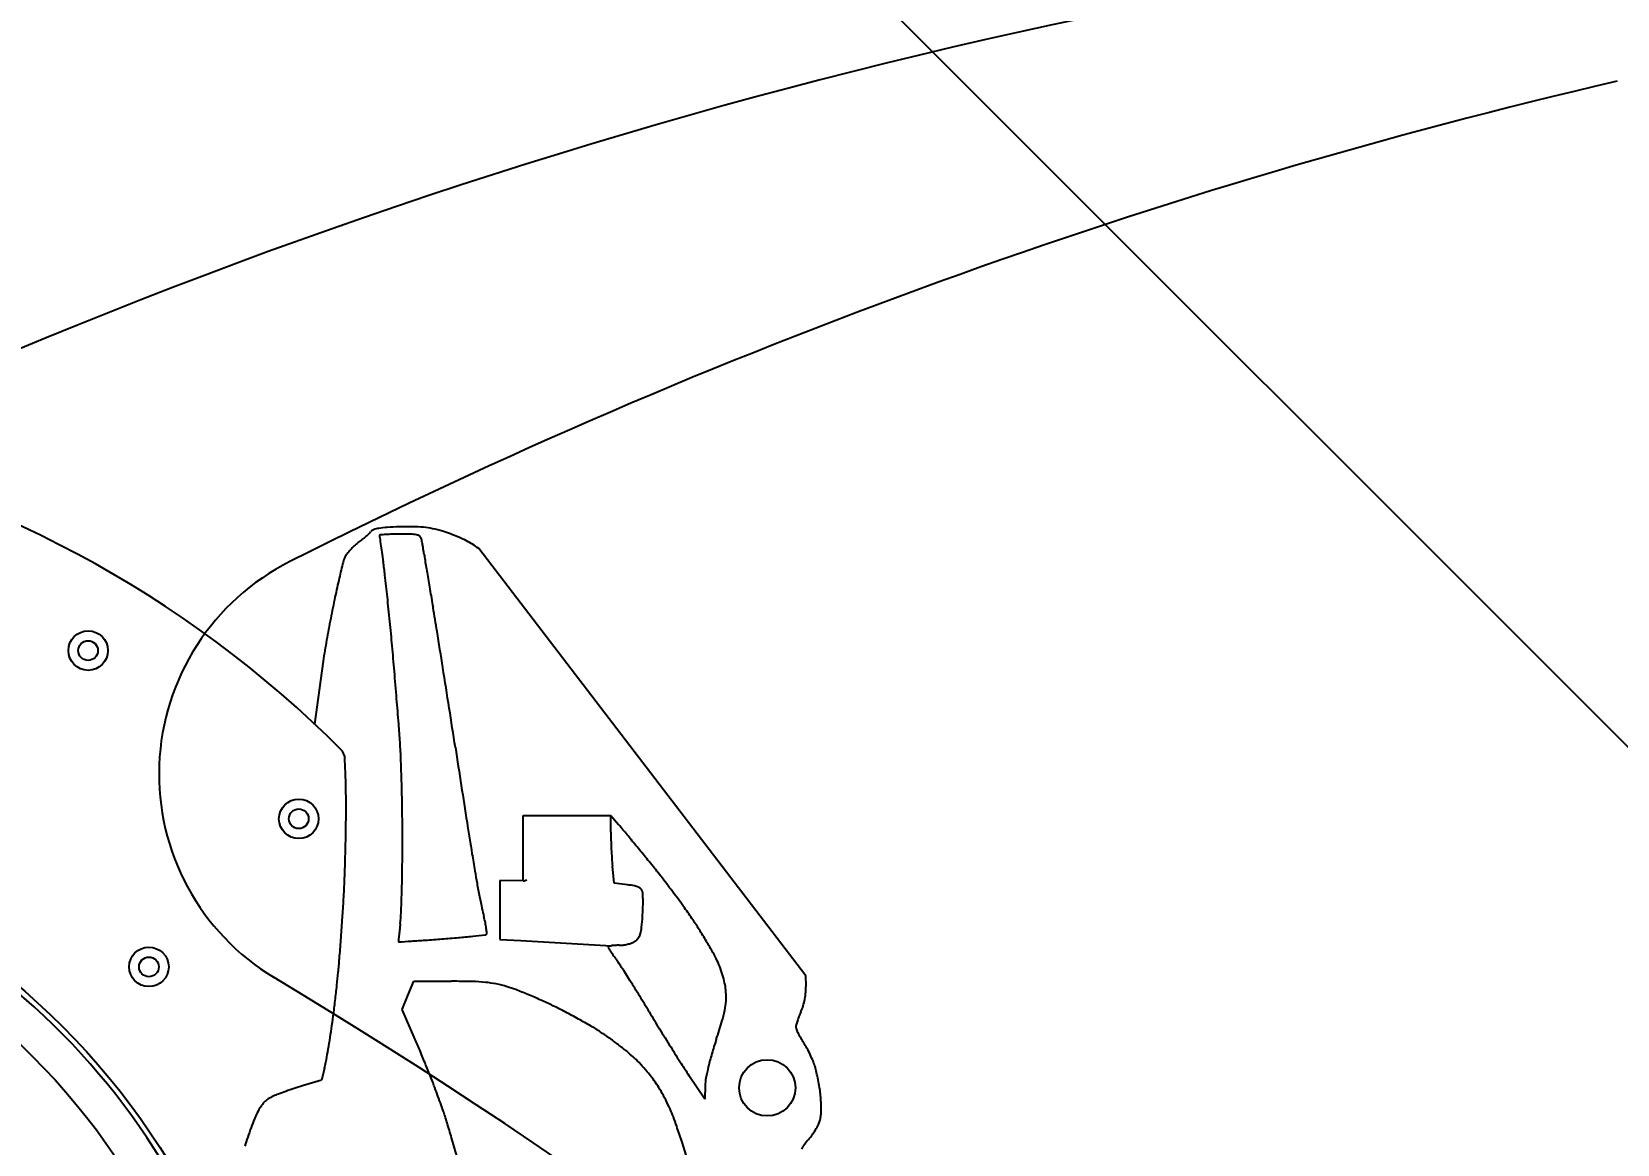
# Model space of a CAD drawing. Header units: metres. Extents: x 26.3 to 44.2, y 14.4 to 19.6.
# Drawn here: x 28.9155 to 29.0367, y 18.7671 to 18.8522 of the extents above; entities that cross this region are included whole.
import ezdxf

# ---------------------------------------------------------------- set-up
doc = ezdxf.new("R2010")
doc.units = ezdxf.units.M
doc.header["$MEASUREMENT"] = 0
for name, color, linetype in [('Brakes', 11, 'Continuous'), ('Rims', 10, 'Continuous'), ('Spokes', 50, 'Continuous'), ('Tyres', 190, 'Continuous')]:
    doc.layers.add(name, color=color, linetype=linetype)
doc.layers.add('Dimensions', color=7, linetype='Continuous', plot=False)
doc.styles.get("Standard").update_dxf_attribs({"font": 'arial.ttf'})
doc.dimstyles.new('Annotative', dxfattribs={"dimscale": 0, "dimtxt": 0.18, "dimasz": 0.18, "dimexe": 0.18, "dimexo": 0.0625, "dimgap": 0.09, "dimtad": 0, "dimtih": 1, "dimtoh": 1, "dimdec": 4, "dimzin": 0, "dimdsep": 46, "dimtxsty": 'Standard', "dimcen": 0.09, "dimadec": 0, "dimazin": 0, "dimtfac": 1, "dimtdec": 4, "dimtofl": 0, "dimtmove": 0, "dimatfit": 3, "dimfxl": 1, "dimtolj": 1, "dimtzin": 0, "dimarcsym": 0})

# ---------------------------------------------------------------- blocks, each defined once
blk = doc.blocks.new('*D83')
at = {"layer": 'Defpoints', "color": 0, "transparency": 16777216}
for p in [(28.67574575120831, 19.44829767138783), (28.87900149537925, 18.48732803355922), (29.42195853375229, 18.48732803355922)]:
    blk.add_point(p, dxfattribs=at)
at = {"layer": 'Dimensions', "color": 0, "lineweight": -2, "transparency": 16777216}
for p, q in [((28.69137075120831, 19.44829767138783), (29.46695853375229, 19.44829767138783)), ((29.42195853375229, 19.40329767138783), (29.42195853375229, 19.013288636921)), ((29.42195853375229, 18.53232803355922), (29.42195853375229, 18.92233706802605)), ((28.89462649537925, 18.48732803355922), (29.46695853375229, 18.48732803355922))]:
    blk.add_line(p, q, dxfattribs=at)
at = {"layer": 'Dimensions', "color": 0, "transparency": 16777216}
for points in [[(29.41445853375229, 19.40329767138783), (29.42945853375229, 19.40329767138783), (29.42195853375229, 19.44829767138783)], [(29.41445853375229, 18.53232803355922), (29.42945853375229, 18.53232803355922), (29.42195853375229, 18.48732803355922)]]:
    blk.add_solid(points, dxfattribs=at)
at = {"layer": 'Dimensions', "color": 0, "transparency": 16777216, "insert": (29.42195853375229, 18.96781285247351), "char_height": 0.045, "attachment_point": 5}
blk.add_mtext('\\A1;0.9610', dxfattribs=at)
blk = doc.blocks.new('*D85')
at = {"layer": 'Defpoints', "color": 0, "transparency": 16777216}
for p in [(28.93483027428989, 18.95086110084908), (28.82317271646858, 18.52359446646936)]:
    blk.add_point(p, dxfattribs=at)
at = {"layer": 'Dimensions', "color": 0, "lineweight": -2, "transparency": 16777216}
for p, q in [((28.96812045803925, 19.078248669107), (28.94620802464178, 18.99439897857561)), ((29.01312045803926, 19.078248669107), (28.96812045803925, 19.078248669107)), ((28.87900149537923, 18.71472778365922), (28.87900149537924, 18.75972778365922)), ((28.85650149537923, 18.73722778365922), (28.90150149537924, 18.73722778365922))]:
    blk.add_line(p, q, dxfattribs=at)
at = {"layer": 'Dimensions', "color": 0, "transparency": 16777216}
blk.add_solid([(28.93895171168736, 18.99629527030093), (28.9534643375962, 18.99250268685029), (28.93483027428989, 18.95086110084908)], dxfattribs=at)
at = {"layer": 'Dimensions', "color": 0, "transparency": 16777216, "insert": (29.15349221793012, 19.078248669107), "char_height": 0.045, "attachment_point": 5}
blk.add_mtext('\\A1;∅0.4416', dxfattribs=at)
blk = doc.blocks.new('*D59')
at = {"layer": 'Defpoints', "color": 0, "transparency": 16777216}
for p in [(28.72384681228646, 19.11114646949823), (28.37098025623385, 18.75827991344561), (29.33210497554318, 17.79715519413628)]:
    blk.add_point(p, dxfattribs=at)
at = {"layer": 'Dimensions', "color": 0, "lineweight": -2, "transparency": 16777216}
for p, q in [((28.73489535574249, 19.10009792604219), (29.71679133674919, 18.11820194503551)), ((28.38202879968988, 18.74723136998957), (29.36392478069657, 17.76533538898289)), ((29.6531517264424, 18.1182019450355), (29.55401403801696, 18.01906425661007)), ((29.36392478069657, 17.82897499928968), (29.46306246912201, 17.92811268771511))]:
    blk.add_line(p, q, dxfattribs=at)
at = {"layer": 'Dimensions', "color": 0, "transparency": 16777216}
for points in [[(29.64784842558349, 18.1235052458944), (29.65845502730129, 18.11289864417661), (29.68497153159579, 18.1500217501889)], [(29.35862147983767, 17.83427830014858), (29.36922808155547, 17.82367169843078), (29.33210497554318, 17.79715519413628)]]:
    blk.add_solid(points, dxfattribs=at)
at = {"layer": 'Dimensions', "color": 0, "transparency": 16777216, "insert": (29.50853825356949, 17.9735884721626), "char_height": 0.045, "attachment_point": 5}
blk.add_mtext('\\A1;0.4990', dxfattribs=at)

msp = doc.modelspace()

# ---------------------------------------------------------------- linework, layer by layer
at = {"layer": 'Brakes', "linetype": 'ByBlock'}
for p, q in [((28.97467794378069, 18.77995522683339), (28.94966738054169, 18.81263203155338)), ((28.93777087940169, 18.80402887538938), (28.93711964447172, 18.79920839995388)), ((28.93942144756069, 18.79673468791138), (28.93925101501726, 18.79713864605986)), ((28.95308178866269, 18.78721048315438), (28.95308178866269, 18.79221917058832)), ((28.95308178866269, 18.79221917058832), (28.95654810532006, 18.79221917058832)), ((28.95654810532006, 18.79221917058832), (28.95978096059769, 18.79220920979738)), ((28.95308178866269, 18.78721048315438), (28.9512802496927, 18.78725477118518)), ((28.9512802496927, 18.78725477118518), (28.95128037185269, 18.78585129817738)), ((28.95128037185269, 18.78585129817738), (28.95128037185269, 18.78273331940846)), ((28.95128037185269, 18.78273331940846), (28.95289196936369, 18.78264449888938)), ((28.95289196936369, 18.78264449888938), (28.95981921111569, 18.78225037870939))]:
    msp.add_line(p, q, dxfattribs=at)
at = {"layer": 'Brakes'}
for p, q in [((28.95977706957269, 18.79093179209738), (28.95978096059769, 18.79220920979738)), ((28.95978096059769, 18.79220920979738), (28.96036676544569, 18.79152136949738)), ((28.96002014132369, 18.78703991455638), (28.95989665993569, 18.78834714331538)), ((28.96105454534769, 18.78691067445138), (28.96002014132369, 18.78703991455638)), ((28.94426111374769, 18.77844973234738), (28.94471022630669, 18.77953329569738)), ((28.94471022630669, 18.77953329569738), (28.94760124858969, 18.77953329569738)), ((28.94381200351169, 18.77736616899738), (28.94426111374769, 18.77844973234738)), ((28.94473773062669, 18.77525618809739), (28.94381200351169, 18.77736616899738)), ((28.93766123380169, 18.77198247014839), (28.93618729030169, 18.77153051888338)), ((28.93788166791769, 18.77286763536038), (28.93766123380169, 18.77198247014839)), ((28.96696161841969, 18.77051780935638), (28.96574586243169, 18.77233584490838)), ((28.96698587053969, 18.77155363273339), (28.96696161841969, 18.77051780935638))]:
    msp.add_line(p, q, dxfattribs=at)
at = {"layer": 'Brakes', "linetype": 'ByBlock'}
for centre, radius in [((28.9198034586937, 18.80482480281768), 0.001512029355742486), ((28.9198034586937, 18.80482480281768), 0.0007518716406317413), ((28.93590856145834, 18.79196116506117), 0.001512029355742495), ((28.93590856145834, 18.79196116506117), 0.0007518716406317458), ((28.87900149537923, 18.73722778365921), 0.0549412533544073), ((28.87900149537923, 18.73722778365921), 0.05170301099999999), ((28.92445421834347, 18.78063581230455), 0.001512029355742496), ((28.92445421834347, 18.78063581230455), 0.0007518716406317464), ((28.97173117364784, 18.77138680439466), 0.002149953502466872)]:
    msp.add_circle(centre, radius, dxfattribs=at)
for centre, radius, start, end in [((28.87900149537923, 18.73722778365921), 0.0849665584227265, 44.83851932975984, 315.4796601216781), ((28.95301790785018, 18.78782213968917), 0.0006149833125809812, 275.9623001316637, 301.4255907134167)]:
    msp.add_arc(centre, radius, start, end, dxfattribs=at)
at = {"layer": 'Brakes'}
for centre, radius, start, end in [((28.93454869339486, 18.82099633443993), 0.009880848701112804, 306.7563069924148, 308.9527307481333), ((28.93462387444152, 18.82090329253756), 0.009761228533126668, 308.9528941171583, 311.1694841179396), ((28.9353632079856, 18.82005783979254), 0.00863810590696206, 311.1695308992994, 313.3510591112228), ((28.94038747910414, 18.81473572808772), 0.001319077742567214, 313.3509107562199, 322.0929837098515), ((28.94176756064856, 18.8136610932541), 0.0004300549267502068, 107.9413141786452, 142.0930659955402), ((28.94250187463271, 18.81139318161364), 0.002813883829220288, 99.41124019574406, 107.9411619346019), ((28.94305795538645, 18.80803834082372), 0.006214498851574423, 93.67061698117668, 99.41136985958363), ((28.94212330510829, 18.81362922843377), 4.024080659971402e-05, 94.52204971103005, 180.0004946176068), ((28.94263430297078, 18.81362923266641), 0.0005512386691140749, 180.0004760485784, 187.9121706932476), ((29.37586417341405, 18.8738339044386), 0.4379443377772934, 187.9115562930503, 187.9851240715208), ((28.94427659725271, 18.78640067393577), 0.02735380606472277, 93.63197811667034, 94.52166251181949), ((28.94335482959648, 18.80092213408707), 0.01280312015178316, 91.36374785212384, 93.63189911779851), ((28.94469034431335, 18.78259326588577), 0.03171188170171808, 91.95504350305102, 93.67067627709238), ((28.94365153345586, 18.78845693636967), 0.02527184852771898, 90.0000168455977, 91.36364030615658), ((28.94445940886974, 18.78935930717328), 0.02494190046963852, 89.56159873884965, 91.95510020089353), ((28.94365152334354, 18.77081186024283), 0.04291692465455346, 88.71612602205978, 89.99999641924583), ((28.94457624014521, 18.81207211093525), 0.001646312975510767, 75.08287067553219, 88.71645389442334), ((28.94458603975199, 18.80591081279628), 0.008389910445242555, 84.1679718895995, 89.56148819945592), ((28.9449041069432, 18.81330286433715), 0.0003726369674985142, 37.87722158274013, 75.08206940256532), ((28.94472836939734, 18.81316615969526), 0.0005952843212007669, 11.67307476704103, 37.87789523508393), ((28.93690553464885, 18.81154997520625), 0.008583325120090456, 10.23717499797522, 11.67298844745535), ((28.94477068625755, 18.80771840757648), 0.006572909283696042, 77.92946105339155, 84.1681175913664), ((28.94402807270224, 18.80424576462303), 0.01012406740106747, 73.41576462936898, 77.92940084481654), ((28.94438309273812, 18.80543784019577), 0.008880249328764163, 69.4158041553196, 73.41578927935166), ((28.9426302598879, 18.80077062279837), 0.01386576246538663, 66.55112462933776, 69.41576441132368), ((28.9429402600019, 18.80148517895829), 0.01308685902262398, 63.65327078514467, 66.55136601351849), ((28.94657445565447, 18.80882335566157), 0.004898073070503725, 57.61791041460567, 63.65319825017961), ((28.94083400071198, 18.811260207118), 0.001568616637399903, 141.8151318723139, 152.6554233366232), ((28.94338463115472, 18.80925416523939), 0.004813600408414931, 137.1158512812971, 141.8152799145993), ((28.9437298166344, 18.8089335511375), 0.005284712303175731, 132.5151834382619, 137.1156457171706), ((28.94280518303842, 18.80994211724508), 0.003916445925936538, 126.7565256017763, 132.5156015912214), ((29.08978839812408, 18.83370413430984), 0.1490676380276449, 187.9850551169753, 188.2337187024999), ((29.2066163940584, 18.85060980685069), 0.267112470180654, 188.2337853479683, 188.3944426874704), ((28.92199508220162, 18.80885722196051), 0.02373497559859578, 9.564865840151743, 10.23705799801009), ((28.92061721004103, 18.80862516648762), 0.02513225202758713, 8.898809391707909, 9.564584476787322), ((28.92961685530287, 18.81003421198555), 0.01602296972617734, 7.966285637918198, 8.899055777838653), ((28.96113078555035, 18.81444437384537), 0.0157980504849737, 187.9665591184676, 189.3872470694648), ((28.94571324097032, 18.80746535410844), 0.006506133688290223, 52.5726011368995, 57.61793982169705), ((29.026997462246, 18.78998656942926), 0.0903245820643023, 166.1591988325816, 166.9553777817231), ((28.94099945433208, 18.81117466073078), 0.001754877434778797, 152.6558199600984, 166.1594545430108), ((28.91013911767894, 18.80685921024926), 0.03257551775407052, 6.571371814246122, 8.39448506215363), ((29.54177673230364, 18.91043298950196), 0.604324625769643, 189.3868804099654, 189.4895544399669), ((29.45285051847475, 18.89556785976193), 0.5141645260156774, 189.4894829243919, 189.6334099034922), ((29.00907074599998, 18.79413989203351), 0.07192302658630745, 166.95530471469, 168.1488796023168), ((28.74426523565464, 18.78775053095465), 0.1995464324732827, 6.094098430693797, 6.571486175157597), ((29.04546226471546, 18.78650339467939), 0.109107145861317, 168.1488691292696, 169.0222817638077), ((28.72010688771815, 18.78517120802682), 0.2238420839727554, 5.609391383438008, 6.094112955477603), ((29.68178390579118, 18.93442521001833), 0.7463721690772727, 189.6333220861616, 189.7421840590972), ((29.0540844888347, 18.78483117277529), 0.1178900311949859, 169.022419726042, 169.8477045668926), ((28.74315665079755, 18.77327125497771), 0.2059889604540399, 9.224491483773315, 9.742215266768325), ((28.72691856752915, 18.78584047726495), 0.2169976042192299, 5.113144768917881, 5.609325444301163), ((27.95188121008372, 18.64476623496965), 1.007631251781048, 9.064936879497584, 9.224448304001378), ((29.03066958841801, 18.78902424972383), 0.09410265101612617, 169.8478213284592, 170.8250522212886), ((28.50831541880872, 18.76627925766444), 0.4364742042074422, 4.857717618907119, 5.113256689620899), ((27.83545849558797, 18.62619125244755), 1.125526452812459, 8.905203941036577, 9.064944548469922), ((28.35752324900059, 18.75346403553861), 0.5878099514503369, 4.653273060640085, 4.857704347748025), ((28.40669317836774, 18.7574662468495), 0.5384774099656174, 4.446771110344136, 4.653265043764915), ((27.96538445753371, 18.64654800231103), 0.994015415819615, 8.729947396401277, 8.90527244750538), ((28.78993219126576, 18.78726964643851), 0.1540812814287872, 3.922611395903073, 4.446752273078647), ((28.89932835486423, 18.7947709864311), 0.0444282344500388, 2.083807295647947, 3.922504001044629), ((28.85079214406224, 18.79189531844644), 0.08876132567418521, 2.398644203190335, 3.125381434646), ((28.77604513306119, 18.7902853583409), 0.1677930334710677, 1.399443240591781, 2.083781997202134), ((30.49704292133396, 19.03529928804726), 1.567316686718817, 188.7299026109438, 188.837618668399), ((28.88639547408508, 18.79338657211091), 0.05312677858597598, 0.9622768685854602, 2.398777840428527), ((28.85050123308768, 18.79278350634131), 0.08902608533534584, 359.9865297394873, 0.9623855585424542), ((28.75911457743885, 18.78987152819258), 0.1847286459202481, 0.7215900485741916, 1.39951173453282), ((30.3085730121238, 19.00599479974986), 1.376582159926321, 188.8375741382713, 188.9562909828712), ((28.83412156249439, 18.7927874011562), 0.105405756391641, 359.0475478694534, 359.9865058506757), ((28.80019987633419, 18.7903888308756), 0.1436400904898829, 359.9030144315282, 0.7216530474686333), ((30.19976820310542, 18.98884681958489), 1.266434351553847, 188.9562879958887, 189.0665250672045), ((28.93133687091476, 18.76679765720136), 0.03813130900157239, 39.6380960982212, 40.41983668208548), ((28.75943478394326, 18.79402907209771), 0.1801028556463885, 358.4188980995983, 359.0475458159136), ((28.97843586440397, 18.79087504161826), 0.01865888113399486, 179.8257361774272, 181.6179116291572), ((28.9988304742213, 18.79145095999243), 0.03906162093937444, 181.6177131173287, 182.6490301872166), ((28.65055544586964, 18.53420088732049), 0.4027399567451118, 39.4993899801926, 39.63804574970864), ((28.6243350961889, 18.51258691346402), 0.4367204011690259, 39.34950975212334, 39.49939548999518), ((28.76621012761773, 18.79384231269134), 0.1733249384947358, 357.7858111402589, 358.4188133027001), ((28.77872821489207, 18.79042518662329), 0.1651117827107032, 359.2282977223376, 359.9030108726756), ((29.07182779359265, 18.80885606526444), 0.1242232331294434, 189.0666103748715, 189.6727983086278), ((28.99906229104424, 18.79146186294903), 0.03929369395081292, 182.6492886215546, 183.6794597989297), ((28.5737537333914, 18.47111469617219), 0.5021300263691385, 39.21441600649919, 39.34940484733905), ((28.80534898125607, 18.79006672588718), 0.13848860303787, 358.4584293182537, 359.2282525164738), ((29.01454389991757, 18.79909246036835), 0.06611323007387393, 189.6729025097551, 190.5146883169288), ((28.9796645746267, 18.79021434896415), 0.01985590360990837, 183.6791637154478, 185.3959423409158), ((28.92085153381396, 18.75434631779159), 0.05413780038382691, 37.84978529120561, 39.2143254519119), ((28.86949223341603, 18.7898489824621), 0.06996566186969708, 356.5393103093083, 357.7858249967617), ((29.02946160255259, 18.80186117744343), 0.0812856934910314, 190.5146387419039, 191.2356464526988), ((28.96003544182241, 18.77875413719362), 0.008219955719616498, 79.18682793746527, 82.87819036211967), ((28.96131662928739, 18.7854619740243), 0.001390862348793222, 65.44960113116534, 79.18686291124901), ((28.96165201190195, 18.78619618348088), 0.0005836789593130656, 42.12230373077791, 65.44994178448654), ((28.96173678990656, 18.78627285350268), 0.0004693740938369756, 14.65476431674065, 42.12164736262876), ((28.89229916722615, 18.73215894475367), 0.09029740713061848, 36.91959794862998, 37.84984711602961), ((28.75520564484096, 18.79675972071708), 0.1844610007757345, 356.1038282907199, 356.5395048733769), ((28.81409295474394, 18.78983143547295), 0.1297414644237454, 357.7610152305695, 358.4584173061468), ((29.0216595832463, 18.80031128175683), 0.07333121790209068, 191.2356393070743, 191.9619181770165), ((28.96114259450727, 18.78611746327132), 0.00108355183401162, 2.045616257528541, 14.65513748006311), ((28.94709499735079, 18.78561581439696), 0.01514010324120191, 0.2102003763038536, 2.045230387474269), ((28.94620908809273, 18.78561252388329), 0.01602601860930955, 358.1516481432381, 0.2103447188926659), ((28.89536442585028, 18.73446203065648), 0.08646334725780287, 35.98225233702226, 36.91960606319805), ((28.67923158704171, 18.80193427595664), 0.260611072872625, 355.7675591091266, 356.1037705021428), ((28.93302657669439, 18.78518143156571), 0.01071697548726874, 353.4294558132447, 357.7609592985183), ((28.96739077421093, 18.78881381543949), 0.01785784261419137, 191.962015068446, 194.0367531578098), ((28.93809197134098, 18.781488835255), 0.01234273990196943, 11.73217684795496, 14.03676460281113), ((28.94142586231763, 18.78578933087727), 0.02081279919784831, 354.154065851663, 356.4128215260707), ((28.94216325310354, 18.78574308563668), 0.02007395970710851, 356.4128733917653, 358.151652346049), ((28.93784949558048, 18.76530918252725), 0.03396070038628673, 34.09857859644802, 35.98219223058559), ((28.939642617531, 18.7665230292908), 0.03179535739181538, 32.27748252485491, 34.0987624238138), ((29.20522849815632, 18.75732745880578), 0.2629151078631796, 174.4015925049497, 174.4889112688136), ((28.98638617561999, 18.77877880669874), 0.04302394737849187, 173.7992801705167, 174.4013428367867), ((29.02561724011943, 18.77451691921212), 0.08248582906948539, 173.4297025676845, 173.799603799051), ((28.94315325506486, 18.84105356985084), 0.05839284843936079, 274.8840941670732, 275.958038397553), ((28.93082463876022, 18.95918312971772), 0.1771640052676123, 275.9580906910499, 276.2649667028325), ((28.95013877696438, 18.78325167754953), 0.0001755542416358966, 276.2644764710001, 314.9996453308473), ((28.94318006352723, 18.78254554054163), 0.007146076726719859, 8.261902197653553, 11.73192778480003), ((28.94139736580724, 18.78228665431803), 0.008947474305543575, 5.992790392171137, 8.262087461130493), ((28.9501816504642, 18.78320880153373), 0.0001149201776646638, 315.000345190106, 5.993172654675988), ((28.96091487964653, 18.78351272679822), 0.001168924742067741, 327.2162049435705, 344.2123674342965), ((28.95935579431002, 18.78395355320185), 0.002789133063416391, 344.2121068949322, 354.1540175589586), ((28.93212136455757, 18.76177252212848), 0.04069123085002128, 30.76363642679568, 32.27736890913089), ((28.69898626826694, 18.80047242118939), 0.2408023765585453, 355.4276608064005, 355.7675391212544), ((28.94355949597653, 18.78257442848464), 3.095813235482041e-05, 174.4851434586417, 220.2189457552587), ((28.94355603518355, 18.78257150344647), 2.642680420946413e-05, 220.2214634486121, 273.7280673883912), ((28.7401197252538, 21.90363260844418), 3.127710674506865, 273.7293650943597, 273.7470121945209), ((28.93041676245422, 18.99794588439568), 0.2157992231271773, 273.7468954000129, 274.031311503546), ((28.91589699489623, 19.20395215364808), 0.4223165507789051, 274.0314835082972, 274.2035999976065), ((28.93898235976827, 18.88986503524357), 0.1073821893346932, 274.2033831500235, 274.884055009188), ((28.95962296507389, 18.7821635925693), 4.910457220967076e-05, 102.7339724235021, 180.0013300710664), ((28.95972514793634, 18.78216359330361), 0.0001512874346560359, 180.0007098089804, 211.50683554933), ((28.97398292863835, 18.7909028297605), 0.01687428251316161, 211.5060170940133, 212.6035666557173), ((28.96024700585684, 18.77940182005391), 0.002880502517652039, 98.5408162802831, 102.732566401239), ((28.96917828729348, 18.78782966464454), 0.01117086929997378, 212.6033620459894, 214.5800174253694), ((28.96026992980547, 18.77924908333681), 0.003034949958518542, 93.4198529014437, 98.54055574736165), ((28.96043986674773, 18.77640567686144), 0.005883430070507417, 90.29967053222836, 93.42003504337544), ((28.96039445303965, 18.78508658992978), 0.002797601786657029, 270.2998765074507, 277.7715773010037), ((28.96039254269025, 18.78510058548876), 0.00281172712226559, 277.7715827295164, 285.2151238376564), ((28.96049983978373, 18.78470617539305), 0.002402982716669412, 285.2145155037733, 293.1518479810724), ((28.9610482608789, 18.78342360693615), 0.00100808216684376, 293.1525281839292, 308.3420487553133), ((28.96104309196366, 18.78343015256124), 0.001016422601514805, 308.3416812455436, 327.2161267689921), ((28.93538680371848, 18.76371630220456), 0.03689105007831284, 29.23363864192878, 30.76364240805973), ((28.95902569792123, 18.7769458915566), 0.009801949806273216, 25.13287712620859, 29.23344221742598), ((28.86480163275118, 18.78721196644673), 0.07445762984577381, 354.6125612924737, 355.4275330251419), ((28.97530621523478, 18.79205390427545), 0.01861369815148915, 214.5800651112094, 215.928563015667), ((28.95090825670983, 18.77437414496009), 0.01151659009199544, 32.72770202598175, 35.92872365120059), ((28.86307823124491, 18.71792860903616), 0.1159206699878616, 32.14017228200291, 32.72756732742461), ((28.96061059931762, 18.77768938036917), 0.00805132476107698, 20.44678057190172, 25.13315124417933), ((28.96052067435553, 18.77765589172071), 0.008147283018378935, 15.8016261249254, 20.44653184216281), ((28.87649247985398, 18.78610928810832), 0.06271489568924277, 353.7094952074756, 354.6127011997525), ((28.94760128725089, 18.71011897242698), 0.06941432327041609, 88.70951541369784, 90.0000319116839), ((28.94885027419535, 18.76556224534799), 0.01395698398533976, 84.47109151927098, 88.70957918313584), ((28.94942457566613, 18.77149535103172), 0.00799614803445999, 78.53327588924274, 84.47099831816583), ((28.94924062421503, 18.77058846349983), 0.008921503712992844, 73.06376681958847, 78.53332919520817), ((28.85428151531226, 18.71240187184242), 0.1263094637199455, 31.50922091070828, 32.14016044078983), ((28.96122023204061, 18.77785384327743), 0.007420257727940948, 10.95576785659239, 15.80181007857241), ((28.96388715720111, 18.77837008656831), 0.004703826807303213, 4.137278422502884, 10.95598452579084), ((28.96668597993417, 18.77938184674507), 0.008016095537149808, 355.3698987058582, 359.8090788208062), ((28.9677883440573, 18.77937815471569), 0.006913725231563108, 359.8092339120304, 4.787912200701819), ((28.81146749920449, 18.79327750006551), 0.128133789966391, 352.6507286522804, 353.1801407132897), ((28.81151278237933, 18.79327199892085), 0.1280881739461777, 353.1801787030302, 353.7095907641011), ((28.94895539755378, 18.76965178914893), 0.009900642665290536, 68.99186215828765, 73.06378846586438), ((28.93894974362164, 18.74359771887652), 0.03780991869246914, 67.48840658957305, 68.99159710510493), ((28.93743769723558, 18.73994934076983), 0.04175921572896694, 66.00083315048865, 67.488439877586), ((28.94104810554542, 18.74805895522424), 0.03288222892286907, 64.22112928919564, 66.00070043489681), ((28.83951970346073, 18.70335248363435), 0.1436242699873312, 30.93628815768956, 31.5092447591278), ((28.96352198411703, 18.77834367203969), 0.00506995398283393, 356.2674720156157, 4.137275847121881), ((28.96984558913877, 18.77903763622238), 0.004834616273145458, 343.4234589733273, 349.6515808844604), ((28.96897639543143, 18.77919634135262), 0.005718180090372867, 349.6517094701468, 355.3700164370479), ((28.87607065437674, 18.78494503507774), 0.06299549377326215, 351.7503961430401, 352.6508519804619), ((28.94132444971035, 18.7486310422236), 0.03224689465610766, 62.36050720687516, 64.22120405848906), ((28.93351198438701, 18.73371211026848), 0.04908759372437477, 61.00244841786179, 62.36057167765217), ((29.08692359734394, 18.8516332622069), 0.1448126832671321, 210.9361876420888, 211.5352709480964), ((28.9588515738638, 18.77930193364881), 0.009837683260160497, 343.1426455171911, 348.400787739188), ((28.96351929328332, 18.77834384498288), 0.005072650367203578, 348.4009022643474, 356.2675013124707), ((28.98012596093202, 18.77451348664604), 0.006407154513044733, 158.6027444189754, 161.9107729769541), ((28.98092723256635, 18.77419954792182), 0.00726773208291921, 155.593289865338, 158.6029787299087), ((28.97106494908158, 18.77867466692722), 0.003562379903876965, 335.5933476776497, 343.4235493276398), ((28.87858216412668, 18.78458094733314), 0.060457730760755, 350.8977956314106, 351.7503528978885), ((28.93497792202799, 18.73635706192158), 0.04606356620904462, 59.62984878576117, 61.00241006951431), ((28.950128926166, 18.76221219467933), 0.01609623706027872, 56.62264414606067, 59.62981243076279), ((28.94815667924035, 18.7592186019461), 0.01968111577336272, 54.36518254647951, 56.6225632556783), ((29.12742268768192, 18.87648529643994), 0.1923289954526648, 211.5352337743984, 212.019496982076), ((28.91326637335237, 18.79311470676742), 0.05746963899256316, 341.7178485264066, 343.1426616146062), ((28.97458381956796, 18.77603081559048), 0.0006600411057232913, 165.1064457970462, 180.6350051553374), ((28.97439948091714, 18.77602877864106), 0.0004756912012058273, 180.6357454665756, 202.4685935910778), ((28.97941113621762, 18.7747469944397), 0.005655156998588077, 161.9109253031877, 165.1069058819515), ((28.97845642435325, 18.77770658344071), 0.004865886981516391, 202.4682514063807, 206.4292871521764), ((28.87742860840749, 18.78476578280571), 0.06162600082748004, 350.0573663031485, 350.8977770302124), ((28.87911933982767, 18.74646681466503), 0.07165613186378883, 22.88567091413108, 23.68895445341411), ((28.94126104624307, 18.74959924046109), 0.03151673446494965, 52.77880070272118, 54.36518090959464), ((28.94223649742882, 18.75088349409859), 0.02990403101589041, 51.17714328869576, 52.77864884953009), ((29.11327658236793, 18.86763903612302), 0.1756446130205283, 212.0194698975216, 212.5087751110794), ((28.99866489968803, 18.76490140422094), 0.03246866619986059, 161.7179325125504, 163.7452334960844), ((28.9790604442254, 18.77800680734242), 0.005540404881285922, 206.4292955360725, 210.5694964924474), ((28.98014344010961, 18.77864652047965), 0.006798225609021108, 210.5695628314375, 214.1209293349096), ((28.97028676353197, 18.77196775340092), 0.005108075363571491, 28.83776115203953, 34.12132924685145), ((28.96629629025219, 18.76977058984027), 0.009663446337276184, 25.55883486096099, 28.83753403733274), ((28.9294064152463, 18.77497824921256), 0.008734105488074979, 346.0159381328288, 349.231166327331), ((28.88403626685492, 18.78360746412073), 0.05491758429800579, 349.2311960887778, 350.0573976502467), ((28.84515062961816, 18.73212810034531), 0.108527150314775, 22.29702264693292, 22.88556360027553), ((28.85142121617515, 18.73469908058797), 0.1017499683757175, 21.70272828703114, 22.29722796174341), ((28.95393889041344, 18.76542640972986), 0.01123741920166293, 47.85206315591531, 51.17727684827187), ((28.95610543932647, 18.76782020466246), 0.008008768032864088, 43.37114359719523, 47.85179014933907), ((28.95005529307622, 18.7621045983547), 0.01633177380687914, 40.74193449528475, 43.37123704802367), ((29.00658848532743, 18.79964813096962), 0.04913329639760184, 212.5086593651007, 213.7714455662047), ((28.98836047928641, 18.76790581869888), 0.02173518651394524, 163.7452834498137, 166.4838913555791), ((28.96639968740561, 18.76982002150043), 0.009548840664936244, 22.27151862017185, 25.55892496784255), ((28.97103402677103, 18.77171800728043), 0.004540901829956583, 16.53975270573418, 22.27157304067171), ((28.91343324104677, 18.75938024935564), 0.03500679404045461, 20.38491610712169, 21.70247533743293), ((28.95001504906618, 18.76206986148478), 0.01638493608344609, 38.11465137380712, 40.74212070260837), ((28.95639599425752, 18.76707580116734), 0.00827470220023664, 33.73409793017719, 38.11462888682495), ((28.97064698774282, 18.77146790262787), 0.003662120809867432, 169.4705179314857, 178.658585492562), ((28.98341233436873, 18.7690952106129), 0.01664610101153518, 166.4838109482242, 169.470585423219), ((28.96828236914763, 18.77090084105195), 0.007411333909150578, 12.95134924215724, 16.53983440293155), ((28.95811957504208, 18.76856369733655), 0.01783940299110116, 11.08962736213968, 12.95124088564926), ((28.95749373029386, 18.76844106071441), 0.01847715011107319, 9.24052199203947, 11.08953127025041), ((28.93694103870714, 18.76394504328646), 0.007428004080185022, 110.4212430058525, 113.6520525705475), ((28.9456946074297, 18.74043401540536), 0.03251571815313921, 109.3417520773014, 110.4211965812489), ((28.94692331195388, 18.73693340508384), 0.03622570298173133, 108.2681822138745, 109.3416680882539), ((28.94512842319182, 18.74237127018714), 0.03049927280917469, 107.047169000822, 108.2684742760642), ((28.82833416745862, 18.72775746910833), 0.1257914433822883, 20.06484058666672, 20.38500919423901), ((28.81273626843289, 18.72206026225523), 0.1423972441742604, 19.77310475860988, 20.0648547101444), ((28.95607885696367, 18.76686404035472), 0.008656040245467844, 29.52347160591011, 33.73400842858062), ((28.94814498553779, 18.76237098972707), 0.01777381517935298, 27.06532142334155, 29.52344528386988), ((28.965179860067, 18.76969152269556), 0.01068996537871581, 6.454930933120252, 9.240514553858095), ((28.96773282070506, 18.76998038529482), 0.008120714589083549, 2.940289174472519, 6.454765963561244), ((28.93713004682967, 18.76725797531926), 0.004926918037917775, 146.9574206500608, 153.1269145944842), ((28.93488766723641, 18.76871654978872), 0.002251902949561077, 135.8785628856238, 146.9571174681542), ((28.93461981036689, 18.76897633030142), 0.001878763274385934, 123.5728212082397, 135.8788856949546), ((28.93496578679749, 18.76845505702963), 0.002504403358156291, 113.652177086374, 123.5728137184898), ((28.82695543180185, 18.7271714731344), 0.1272873439975348, 19.48155154004922, 19.77330149166226), ((28.92241130806192, 18.76093964656123), 0.02603462132230351, 18.53513416773363, 19.48142588461575), ((28.94807616413066, 18.76233578249331), 0.01785111934476466, 24.6096094203084, 27.0654417129222), ((28.95608533606054, 18.76600430551122), 0.00904175522837354, 20.52409153320956, 24.60953536254572), ((28.96544728466734, 18.76986302446142), 0.0104092618453521, 0.02254748295569657, 2.940120140566578), ((28.9664471201315, 18.76986333608456), 0.009409426336340185, 357.0605606650988, 0.02304582173336109), ((28.95496200138649, 18.75998978712516), 0.0241887322273319, 159.7917378829433, 161.6338721134583), ((28.95292944330992, 18.76073807170708), 0.02202280929768947, 157.92742846334, 159.7920211706226), ((28.93824868713549, 18.76669110039271), 0.006180992723092333, 153.1267750216872, 157.9272300003024), ((28.93129113622541, 18.7639168543216), 0.016668986572782, 16.75280388284927, 18.53512505989118), ((28.59611254709347, 18.66302129341027), 0.3667041288429324, 16.56401193304182, 16.75285877953526), ((28.94192639204698, 18.76070366958124), 0.02416036749408677, 18.72053952826266, 20.52417343086034), ((28.82780596022693, 18.72203071537344), 0.144655472564549, 18.24029520652732, 18.72043313626986), ((28.97124241446835, 18.77069220218322), 0.004881374969347245, 330.3493583759584, 335.909624723205), ((28.97433928487795, 18.76930753292382), 0.001489043132432324, 335.9094999958981, 349.3745365571556), ((28.97323416962145, 18.76951484812646), 0.002613436001203737, 349.3747493607343, 357.0602731875194), ((28.94946701677478, 18.76181414251138), 0.01839881612625411, 161.6339448084375, 163.8954504128609), ((28.6084014416277, 18.66667661412074), 0.353883118808132, 16.33089471100458, 16.5639738617926), ((28.81109920681861, 18.71652424579362), 0.1622462888173558, 17.7536940639881, 18.24047827474961), ((28.98016242919822, 18.76287768783209), 0.006967137536369023, 139.1242226758817, 143.0215642404387), ((28.97116170636718, 18.770667739556), 0.004936555896503944, 319.123880283661, 324.9990772686655), ((28.97062412858216, 18.77104414295947), 0.005592809960642748, 324.9992913952868, 330.3495158890497), ((28.97884840555799, 18.76386706431071), 0.005322289840555934, 143.0212529906032, 147.7905526495043)]:
    msp.add_arc(centre, radius, start, end, dxfattribs=at)
at = {"layer": 'Rims'}
for centre, radius, start, end in [((29.0895340323314, 18.40857652699848), 0.4543631819999999, 97.92308624074167, 118.9468114050894), ((29.13953780521381, 18.40579127612716), 0.4543631820000001, 103.0771330959613, 116.7223090934141), ((28.94339824254137, 18.79539339940308), 0.01817452728, 116.7223090934141, 238.9468114050894), ((28.69964742660156, 18.39057563000522), 0.4543631820000001, 37.92308624074174, 58.94681140508944)]:
    msp.add_arc(centre, radius, start, end, dxfattribs=at)
at = {"layer": 'Spokes'}
msp.add_arc((28.87900149537923, 18.73722778365922), 0.05452358183999999, 151.4635718352385, 68.4456161614107, dxfattribs=at)
at = {"layer": 'Tyres'}
for radius in [0.2498997501, 0.23172522282, 0.2208077144671304]:
    msp.add_circle((28.87900149537923, 18.73722778365922), radius, dxfattribs=at)

# ---------------------------------------------------------------- dimensions: what is measured, and where the dimension line sits
at = {"layer": 'Dimensions'}
dim = msp.add_linear_dim(base=(29.42195853375229, 18.48732803355922), p1=(28.67574575120829, 19.44829767138782), p2=(28.87900149537923, 18.48732803355922), angle=90, dimstyle='Annotative', dxfattribs=at)
dim.commit()
dim.dimension.update_dxf_attribs({"geometry": '*D83', "text_midpoint": (29.42195853375229, 18.96781285247351)})
dim = msp.add_aligned_dim(p1=(28.72384681228646, 19.11114646949823), p2=(28.37098025623385, 18.75827991344561), distance=1.3592356131792889, dimstyle='Annotative', dxfattribs=at)
dim.commit()
dim.dimension.update_dxf_attribs({"geometry": '*D59', "text_midpoint": (29.50853825356949, 17.9735884721626)})
dim = msp.add_diameter_dim_2p(p1=(28.82317271646858, 18.52359446646936), p2=(28.93483027428989, 18.95086110084908), dimstyle='Annotative', dxfattribs=at)
dim.commit()
dim.dimension.update_dxf_attribs({"geometry": '*D85', "text_midpoint": (29.15349221793012, 19.078248669107), "dimtype": 163})

doc.saveas('drawing.dxf')
